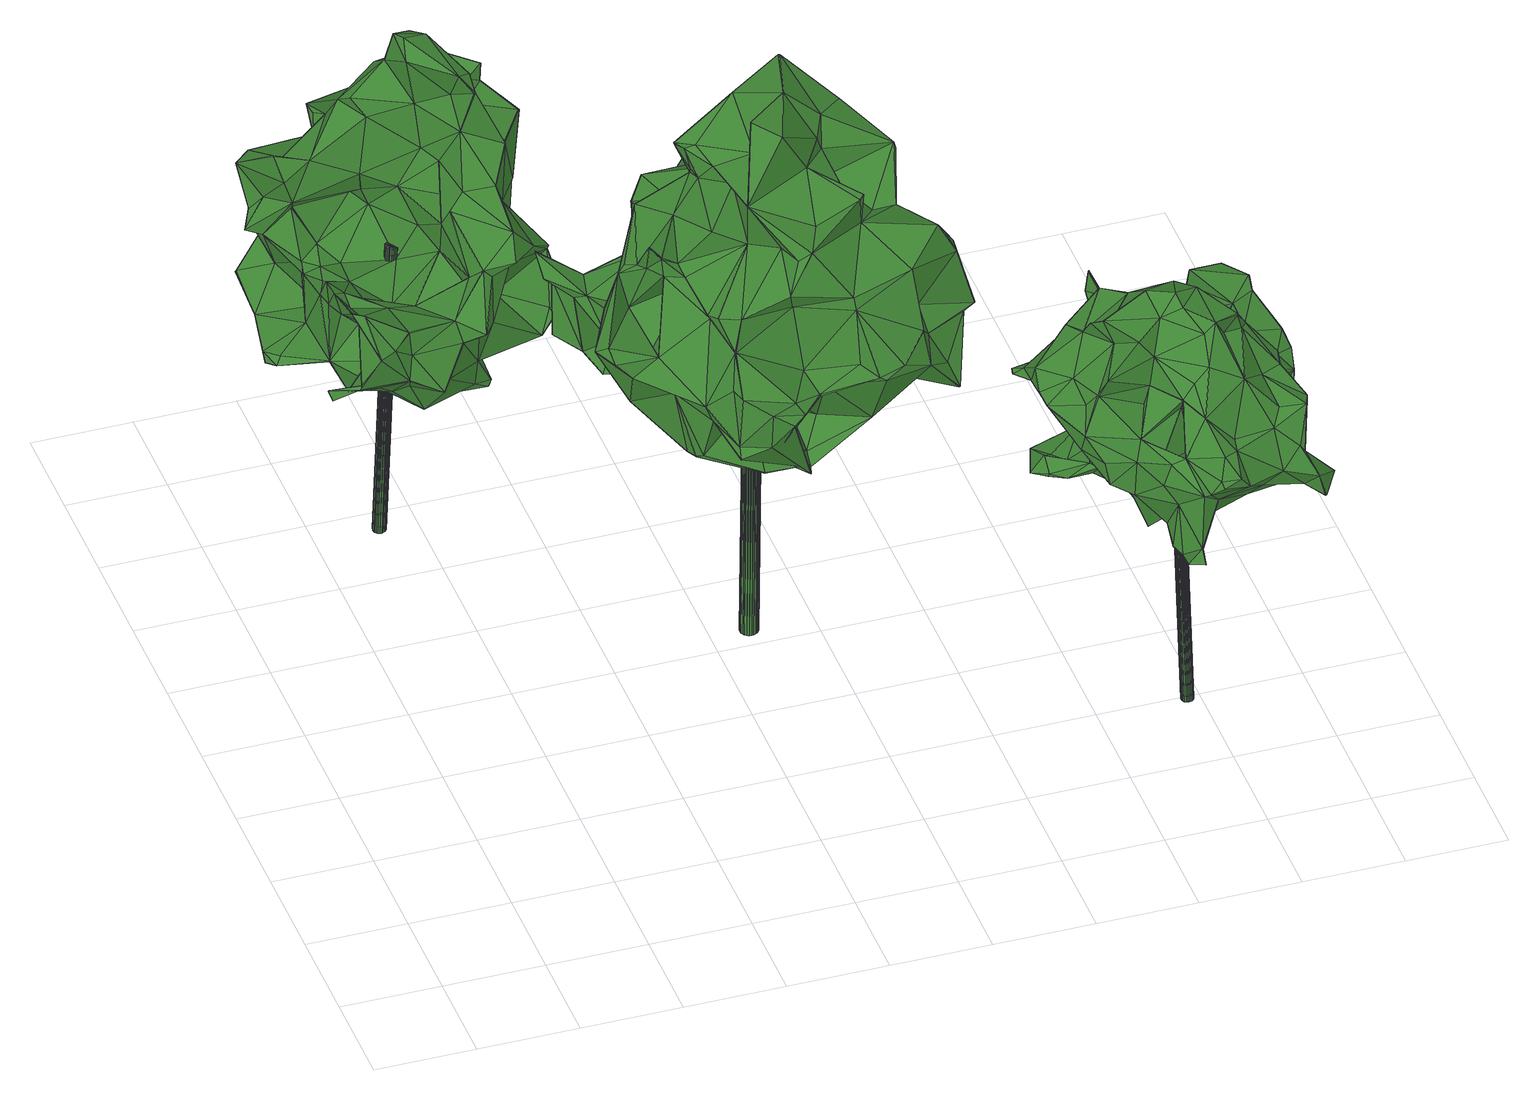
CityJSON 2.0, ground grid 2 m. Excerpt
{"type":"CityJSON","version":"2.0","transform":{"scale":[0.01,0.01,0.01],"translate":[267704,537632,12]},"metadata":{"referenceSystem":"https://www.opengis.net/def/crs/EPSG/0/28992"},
"CityObjects":{
"tree1":{"type":"SolitaryVegetationObject","attributes":{"gtid":353,"crown_width_m":5.68,"crown_median_z":19.6,"crown_r50_m":0.283,"crown_porosity":0.923,"trunk_H_m":6.62,"trunk_DBH_m":0.254,"trunk_radius_m":0.127,"trunk_base_height_m":12.98,"original_gtid":"354"},"geometry":[{"type":"Solid","lod":"3","boundaries":[[[[0,1,2]],[[3,4,2]],[[5,6,7]],[[8,9,10]],[[11,12,13]],[[14,15,16]],[[17,18,19]],[[20,18,17]],[[0,21,22]],[[23,24,25]],[[23,25,26]],[[27,28,29]],[[30,31,32]],[[33,8,10]],[[34,35,36]],[[37,35,34]],[[38,39,40]],[[41,42,32]],[[43,44,37]],[[45,46,47]],[[45,47,48]],[[49,50,51]],[[39,38,52]],[[53,54,55]],[[56,57,58]],[[59,60,61]],[[62,63,64]],[[65,66,67]],[[68,69,70]],[[71,51,50]],[[71,50,72]],[[73,74,75]],[[76,66,49]],[[33,77,78]],[[7,8,33]],[[5,21,6]],[[20,79,80]],[[65,81,82]],[[17,83,79]],[[84,85,86]],[[84,87,85]],[[88,82,81]],[[24,89,25]],[[39,90,40]],[[91,92,93]],[[91,93,64]],[[94,95,96]],[[95,97,96]],[[91,11,92]],[[74,73,98]],[[36,35,99]],[[10,100,74]],[[26,101,23]],[[50,66,72]],[[102,92,59]],[[61,102,59]],[[103,104,105]],[[106,107,108]],[[39,19,18]],[[39,18,90]],[[102,61,60]],[[109,14,110]],[[45,48,111]],[[56,112,113]],[[114,37,115]],[[64,63,91]],[[116,117,118]],[[24,117,119]],[[120,121,122]],[[123,124,125]],[[126,127,81]],[[81,127,88]],[[89,128,25]],[[119,89,24]],[[60,129,102]],[[130,66,65]],[[110,46,45]],[[26,11,91]],[[131,132,133]],[[91,63,26]],[[26,63,101]],[[134,135,136]],[[1,3,2]],[[137,138,113]],[[7,33,5]],[[139,140,9]],[[141,142,1]],[[143,51,71]],[[72,143,71]],[[106,144,107]],[[145,146,147]],[[89,15,128]],[[148,62,149]],[[45,111,150]],[[151,152,153]],[[154,155,156]],[[157,153,158]],[[159,160,86]],[[16,160,159]],[[74,98,10]],[[4,161,2]],[[0,40,1]],[[22,38,40]],[[22,52,38]],[[162,113,112]],[[22,40,0]],[[151,153,163]],[[92,164,59]],[[43,165,54]],[[8,7,9]],[[101,98,23]],[[165,166,55]],[[167,155,168]],[[169,170,171]],[[169,171,18]],[[172,173,174]],[[175,144,176]],[[120,46,110]],[[116,158,153]],[[5,53,155]],[[5,155,154]],[[177,178,124]],[[137,113,162]],[[70,82,68]],[[168,99,179]],[[180,115,10]],[[181,42,111]],[[144,106,182]],[[150,109,110]],[[183,34,180]],[[37,77,33]],[[184,185,84]],[[180,98,186]],[[180,186,183]],[[155,53,168]],[[187,188,173]],[[53,44,54]],[[78,44,53]],[[37,44,78]],[[163,4,189]],[[3,189,4]],[[10,98,180]],[[70,66,130]],[[43,54,44]],[[108,190,191]],[[108,191,106]],[[56,145,104]],[[192,14,12]],[[192,12,11]],[[109,164,13]],[[154,21,5]],[[96,193,194]],[[182,106,30]],[[110,14,195]],[[110,195,120]],[[116,118,74]],[[136,108,107]],[[135,196,123]],[[197,86,198]],[[26,199,11]],[[130,82,70]],[[187,111,188]],[[56,104,57]],[[165,55,54]],[[200,96,201]],[[97,201,96]],[[6,2,161]],[[15,192,199]],[[55,166,53]],[[92,102,93]],[[187,202,111]],[[203,111,202]],[[196,124,123]],[[175,176,204]],[[205,206,131]],[[156,17,207]],[[160,208,27]],[[209,135,210]],[[65,198,211]],[[78,53,5]],[[13,92,11]],[[9,140,100]],[[10,9,100]],[[177,124,209]],[[84,212,76]],[[197,212,84]],[[37,213,35]],[[29,214,211]],[[29,211,198]],[[210,135,134]],[[2,21,0]],[[6,21,2]],[[198,86,160]],[[37,78,77]],[[158,139,215]],[[121,120,185]],[[156,167,17]],[[150,164,109]],[[182,176,144]],[[117,216,118]],[[59,164,60]],[[13,164,92]],[[149,62,93]],[[58,112,56]],[[65,197,198]],[[36,147,146]],[[154,156,21]],[[52,21,156]],[[22,21,52]],[[200,193,96]],[[217,7,161]],[[16,218,14]],[[60,164,150]],[[125,124,178]],[[142,219,220]],[[141,219,142]],[[88,127,221]],[[50,49,66]],[[138,145,56]],[[149,222,57]],[[131,206,152]],[[152,214,28]],[[152,28,116]],[[170,169,223]],[[159,218,16]],[[5,33,78]],[[126,142,127]],[[99,35,213]],[[224,69,225]],[[224,225,226]],[[17,79,20]],[[227,228,229]],[[83,209,210]],[[210,68,83]],[[79,83,68]],[[109,12,14]],[[13,12,109]],[[179,99,230]],[[177,179,230]],[[231,232,94]],[[179,233,167]],[[174,188,234]],[[173,188,174]],[[11,199,192]],[[100,158,74]],[[89,28,208]],[[181,111,203]],[[145,138,146]],[[235,190,108]],[[227,236,228]],[[235,137,190]],[[150,110,45]],[[76,51,143]],[[178,230,237]],[[178,237,137]],[[41,32,31]],[[129,60,238]],[[238,60,150]],[[94,226,95]],[[142,221,127]],[[239,129,238]],[[239,238,112]],[[130,65,82]],[[227,240,175]],[[186,98,101]],[[40,90,171]],[[176,30,32]],[[177,230,178]],[[176,182,30]],[[82,80,79]],[[148,241,186]],[[242,42,243]],[[226,225,136]],[[185,120,195]],[[89,208,15]],[[103,244,245]],[[153,152,116]],[[37,246,213]],[[99,213,246]],[[6,161,7]],[[167,168,179]],[[105,168,53]],[[105,53,166]],[[15,199,128]],[[23,98,73]],[[160,16,208]],[[197,84,86]],[[85,87,218]],[[172,174,203]],[[84,185,87]],[[210,134,68]],[[68,134,69]],[[117,116,119]],[[43,247,165]],[[163,126,151]],[[189,142,126]],[[189,126,163]],[[243,248,249]],[[48,188,111]],[[234,188,48]],[[99,250,114]],[[123,136,135]],[[123,108,136]],[[237,230,146]],[[146,230,114]],[[181,203,174]],[[140,139,158]],[[155,167,156]],[[209,179,177]],[[230,99,114]],[[107,144,240]],[[221,80,88]],[[163,153,157]],[[234,236,174]],[[27,208,28]],[[128,199,25]],[[102,129,239]],[[251,179,209]],[[68,82,79]],[[252,228,236]],[[16,15,208]],[[148,253,241]],[[131,152,132]],[[198,160,29]],[[189,3,142]],[[1,142,3]],[[120,122,193]],[[120,193,46]],[[244,241,253]],[[132,152,151]],[[29,28,214]],[[223,169,20]],[[18,20,169]],[[159,86,85]],[[159,85,218]],[[33,115,37]],[[111,242,238]],[[150,111,238]],[[249,254,238]],[[70,232,66]],[[103,255,244]],[[140,158,100]],[[243,41,248]],[[89,116,28]],[[89,119,116]],[[148,149,253]],[[256,205,133]],[[256,133,81]],[[114,250,37]],[[239,58,57]],[[10,115,33]],[[9,7,217]],[[9,217,139]],[[73,75,216]],[[73,216,23]],[[246,250,257]],[[246,257,99]],[[99,257,250]],[[24,23,216]],[[183,186,241]],[[87,185,195]],[[168,105,99]],[[194,193,122]],[[143,84,76]],[[143,72,231]],[[94,143,231]],[[49,51,76]],[[90,18,171]],[[237,146,138]],[[258,136,107]],[[229,136,258]],[[180,34,114]],[[175,204,181]],[[254,248,31]],[[176,32,204]],[[181,174,175]],[[65,67,197]],[[239,112,58]],[[241,247,183]],[[93,102,239]],[[14,192,15]],[[184,143,96]],[[143,94,96]],[[229,259,136]],[[226,136,259]],[[259,228,97]],[[228,259,229]],[[238,31,112]],[[260,170,219]],[[260,219,141]],[[252,47,46]],[[205,211,206]],[[142,220,221]],[[231,66,232]],[[72,66,231]],[[149,245,253]],[[149,104,245]],[[244,253,245]],[[200,201,228]],[[65,205,81]],[[256,81,205]],[[211,214,206]],[[144,175,240]],[[175,174,227]],[[227,229,240]],[[240,229,258]],[[24,216,117]],[[220,219,170]],[[107,240,258]],[[27,29,160]],[[205,65,211]],[[57,104,149]],[[26,25,199]],[[116,74,158]],[[94,224,226]],[[178,137,125]],[[218,195,14]],[[115,180,114]],[[104,103,245]],[[93,62,64]],[[152,206,214]],[[1,260,141]],[[126,133,151]],[[81,133,126]],[[132,151,133]],[[69,232,70]],[[69,134,225]],[[39,52,207]],[[19,39,207]],[[19,207,17]],[[156,207,52]],[[223,221,220]],[[220,170,223]],[[122,121,194]],[[4,163,217]],[[163,139,217]],[[184,194,185]],[[185,194,121]],[[84,143,184]],[[184,96,194]],[[46,193,200]],[[135,209,124]],[[135,124,196]],[[260,171,170]],[[259,95,226]],[[259,97,95]],[[173,172,187]],[[254,249,248]],[[112,31,162]],[[237,138,137]],[[57,222,239]],[[157,215,163]],[[254,31,238]],[[242,243,238]],[[243,249,238]],[[67,76,212]],[[67,212,197]],[[174,236,227]],[[82,88,80]],[[200,228,46]],[[228,252,46]],[[31,248,41]],[[30,162,31]],[[113,138,56]],[[30,190,162]],[[172,203,202]],[[187,172,202]],[[36,105,147]],[[104,147,105]],[[145,147,104]],[[41,243,42]],[[111,42,242]],[[32,42,204]],[[181,204,42]],[[149,93,222]],[[4,217,161]],[[218,87,195]],[[261,165,255]],[[261,255,103]],[[37,250,246]],[[239,222,93]],[[34,36,114]],[[146,114,36]],[[99,105,36]],[[158,215,157]],[[101,262,186]],[[63,262,101]],[[62,262,63]],[[62,148,262]],[[186,262,148]],[[69,224,232]],[[94,232,224]],[[251,233,179]],[[163,215,139]],[[228,201,97]],[[223,80,221]],[[20,80,223]],[[76,67,66]],[[105,261,103]],[[166,261,105]],[[165,261,166]],[[251,209,233]],[[83,233,209]],[[17,233,83]],[[17,167,233]],[[183,247,34]],[[133,205,131]],[[165,247,255]],[[244,255,247]],[[244,247,241]],[[134,136,225]],[[48,47,234]],[[137,235,125]],[[123,125,235]],[[123,235,108]],[[162,190,137]],[[236,234,47]],[[252,236,47]],[[1,171,260]],[[40,171,1]],[[37,247,43]],[[34,247,37]],[[74,216,75]],[[118,216,74]],[[30,191,190]],[[106,191,30]],[[263,264,265]],[[263,265,266]],[[266,265,267]],[[266,267,268]],[[265,264,269]],[[265,269,267]],[[267,269,270]],[[267,270,268]],[[269,264,271]],[[269,271,270]],[[270,271,272]],[[270,272,268]],[[271,264,273]],[[271,273,272]],[[272,273,274]],[[272,274,268]],[[273,264,275]],[[273,275,274]],[[274,275,276]],[[274,276,268]],[[275,264,277]],[[275,277,276]],[[276,277,278]],[[276,278,268]],[[277,264,279]],[[277,279,278]],[[278,279,280]],[[278,280,268]],[[279,264,281]],[[279,281,280]],[[280,281,282]],[[280,282,268]],[[281,264,283]],[[281,283,282]],[[282,283,284]],[[282,284,268]],[[283,264,285]],[[283,285,284]],[[284,285,286]],[[284,286,268]],[[285,264,287]],[[285,287,286]],[[286,287,288]],[[286,288,268]],[[287,264,289]],[[287,289,288]],[[288,289,290]],[[288,290,268]],[[289,264,291]],[[289,291,290]],[[290,291,292]],[[290,292,268]],[[291,264,293]],[[291,293,292]],[[292,293,294]],[[292,294,268]],[[293,264,295]],[[293,295,294]],[[294,295,296]],[[294,296,268]],[[295,264,297]],[[295,297,296]],[[296,297,298]],[[296,298,268]],[[297,264,299]],[[297,299,298]],[[298,299,300]],[[298,300,268]],[[299,264,301]],[[299,301,300]],[[300,301,302]],[[300,302,268]],[[301,264,303]],[[301,303,302]],[[302,303,304]],[[302,304,268]],[[303,264,305]],[[303,305,304]],[[304,305,306]],[[304,306,268]],[[305,264,307]],[[305,307,306]],[[306,307,308]],[[306,308,268]],[[307,264,309]],[[307,309,308]],[[308,309,310]],[[308,310,268]],[[309,264,311]],[[309,311,310]],[[310,311,312]],[[310,312,268]],[[311,264,263]],[[311,263,312]],[[312,263,266]],[[312,266,268]]]]}]},
"tree2":{"type":"SolitaryVegetationObject","attributes":{"gtid":347,"crown_width_m":6.8,"crown_median_z":20.8,"crown_r50_m":0.305,"crown_porosity":0.909,"trunk_H_m":7.85,"trunk_DBH_m":0.348,"trunk_radius_m":0.174,"trunk_base_height_m":12.95,"original_gtid":"348"},"geometry":[{"type":"Solid","lod":"3","boundaries":[[[[313,314,315]],[[316,317,318]],[[316,318,319]],[[320,321,322]],[[323,318,324]],[[325,326,327]],[[328,329,330]],[[331,332,333]],[[334,335,336]],[[337,338,339]],[[340,341,326]],[[342,343,327]],[[344,345,346]],[[347,346,345]],[[348,349,350]],[[351,352,353]],[[354,352,351]],[[355,356,357]],[[356,358,357]],[[359,360,361]],[[362,360,359]],[[363,364,365]],[[366,367,368]],[[369,370,371]],[[333,332,372]],[[373,374,375]],[[376,377,378]],[[352,354,379]],[[335,380,368]],[[352,379,349]],[[340,326,325]],[[319,323,381]],[[382,383,384]],[[385,386,387]],[[363,388,364]],[[364,389,390]],[[369,371,390]],[[391,392,393]],[[394,393,392]],[[395,396,397]],[[398,372,399]],[[400,401,355]],[[349,379,402]],[[403,372,332]],[[381,404,319]],[[389,405,406]],[[407,408,409]],[[410,409,408]],[[411,412,413]],[[406,412,411]],[[414,415,416]],[[417,360,362]],[[406,418,370]],[[411,418,406]],[[419,420,421]],[[422,423,424]],[[425,422,424]],[[426,427,428]],[[429,428,427]],[[412,376,378]],[[430,403,431]],[[402,432,433]],[[314,434,435]],[[320,322,423]],[[436,437,317]],[[438,439,440]],[[441,442,443]],[[391,443,442]],[[444,325,418]],[[445,446,337]],[[356,320,447]],[[448,449,450]],[[448,450,451]],[[452,453,334]],[[454,361,455]],[[410,456,409]],[[430,431,457]],[[458,459,460]],[[446,460,459]],[[461,462,429]],[[395,344,463]],[[345,344,395]],[[330,329,464]],[[465,466,467]],[[465,468,466]],[[395,402,345]],[[469,470,471]],[[313,427,426]],[[371,370,472]],[[468,378,466]],[[473,474,475]],[[421,377,476]],[[477,425,424]],[[478,355,401]],[[469,360,417]],[[470,362,403]],[[430,463,399]],[[403,430,372]],[[399,372,430]],[[422,425,477]],[[368,367,479]],[[355,478,480]],[[481,482,483]],[[324,484,323]],[[324,485,484]],[[384,486,410]],[[392,487,488]],[[335,334,380]],[[366,368,380]],[[489,467,490]],[[466,490,467]],[[491,492,493]],[[491,493,463]],[[494,495,496]],[[441,443,372]],[[441,372,398]],[[497,498,338]],[[407,338,498]],[[499,437,424]],[[500,445,501]],[[313,502,383]],[[414,496,439]],[[495,439,496]],[[503,414,416]],[[480,321,355]],[[453,321,480]],[[399,463,398]],[[494,357,358]],[[504,349,402]],[[352,440,353]],[[480,505,453]],[[393,443,391]],[[467,505,506]],[[402,379,387]],[[472,483,507]],[[393,508,333]],[[327,509,510]],[[372,443,333]],[[393,333,443]],[[424,436,477]],[[423,322,511]],[[504,397,512]],[[504,512,513]],[[369,406,370]],[[359,514,362]],[[387,515,488]],[[434,461,429]],[[327,516,342]],[[371,472,390]],[[516,327,517]],[[450,329,451]],[[501,518,426]],[[496,357,494]],[[505,467,453]],[[410,519,456]],[[520,521,522]],[[409,456,523]],[[368,479,522]],[[420,419,522]],[[388,363,524]],[[506,505,480]],[[355,321,356]],[[525,508,404]],[[462,350,513]],[[390,526,364]],[[527,437,528]],[[428,529,500]],[[514,530,531]],[[408,382,410]],[[411,413,418]],[[444,532,533]],[[468,533,532]],[[534,535,483]],[[489,334,467]],[[325,536,340]],[[339,518,501]],[[486,537,533]],[[362,431,403]],[[461,503,416]],[[397,504,395]],[[497,538,498]],[[484,485,361]],[[455,361,485]],[[522,479,420]],[[462,428,429]],[[489,380,334]],[[379,354,387]],[[465,401,456]],[[518,539,314]],[[420,479,367]],[[325,327,510]],[[378,377,367]],[[420,367,377]],[[313,315,538]],[[513,350,349]],[[325,444,536]],[[454,483,482]],[[508,394,404]],[[511,322,336]],[[420,377,421]],[[414,540,496]],[[464,373,541]],[[381,484,331]],[[330,342,328]],[[348,440,352]],[[426,428,500]],[[426,500,501]],[[471,542,484]],[[438,440,348]],[[406,369,389]],[[407,518,339]],[[461,434,503]],[[339,338,407]],[[366,490,367]],[[339,501,337]],[[353,385,351]],[[495,385,353]],[[461,350,462]],[[503,543,544]],[[543,503,434]],[[515,447,422]],[[495,494,385]],[[430,457,463]],[[390,389,369]],[[536,341,340]],[[506,480,478]],[[451,341,448]],[[342,516,545]],[[489,490,366]],[[546,368,547]],[[546,547,473]],[[344,346,463]],[[546,473,548]],[[546,548,511]],[[511,548,423]],[[353,440,439]],[[473,547,549]],[[361,471,484]],[[424,423,548]],[[550,461,415]],[[548,475,499]],[[424,548,499]],[[551,444,533]],[[552,485,324]],[[523,400,543]],[[445,553,446]],[[492,553,512]],[[388,554,389]],[[555,483,454]],[[469,417,470]],[[548,473,475]],[[556,557,359]],[[556,359,361]],[[386,558,515]],[[516,517,451]],[[415,461,416]],[[341,517,326]],[[410,486,519]],[[468,519,533]],[[341,451,559]],[[467,334,453]],[[533,519,486]],[[391,442,433]],[[378,490,466]],[[467,506,465]],[[465,519,468]],[[465,456,519]],[[449,560,491]],[[560,492,491]],[[515,558,447]],[[373,375,541]],[[374,491,463]],[[428,462,513]],[[513,349,504]],[[367,490,378]],[[381,323,484]],[[535,534,368]],[[451,517,559]],[[559,517,561]],[[341,561,517]],[[385,387,351]],[[384,502,551]],[[384,410,382]],[[359,541,375]],[[508,525,381]],[[508,381,331]],[[394,508,393]],[[446,562,460]],[[553,562,446]],[[471,470,542]],[[398,346,441]],[[463,396,395]],[[469,361,360]],[[408,315,383]],[[383,315,314]],[[525,404,381]],[[493,396,463]],[[518,407,539]],[[538,497,563]],[[470,564,542]],[[383,502,384]],[[457,431,531]],[[523,456,400]],[[422,488,515]],[[565,566,482]],[[565,482,481]],[[544,400,355]],[[544,543,400]],[[347,345,402]],[[418,413,444]],[[532,444,413]],[[448,562,449]],[[449,562,560]],[[553,492,562]],[[560,562,492]],[[458,562,448]],[[524,363,520]],[[524,520,421]],[[438,348,350]],[[540,357,496]],[[472,526,390]],[[319,477,317]],[[316,319,317]],[[477,488,422]],[[331,333,508]],[[449,491,450]],[[341,458,448]],[[348,352,349]],[[385,558,386]],[[383,314,435]],[[383,435,313]],[[563,459,458]],[[474,473,549]],[[522,521,368]],[[472,507,526]],[[364,388,389]],[[334,336,322]],[[436,424,437]],[[487,392,391]],[[397,396,493]],[[351,387,354]],[[386,515,387]],[[432,387,391]],[[402,387,432]],[[549,547,534]],[[368,534,547]],[[402,433,442]],[[347,402,346]],[[463,346,398]],[[414,503,540]],[[355,357,544]],[[540,544,357]],[[421,520,419]],[[385,494,558]],[[503,544,540]],[[341,559,561]],[[518,313,426]],[[501,445,337]],[[492,397,493]],[[458,551,563]],[[512,397,492]],[[504,402,395]],[[487,391,387]],[[402,442,346]],[[554,388,524]],[[382,408,383]],[[554,524,376]],[[476,376,524]],[[406,554,412]],[[376,412,554]],[[418,510,370]],[[486,384,537]],[[327,343,567]],[[370,510,509]],[[342,567,343]],[[541,567,342]],[[552,568,455]],[[552,455,485]],[[534,474,549]],[[523,569,409]],[[545,516,329]],[[362,470,417]],[[534,570,555]],[[555,474,534]],[[458,536,551]],[[341,536,458]],[[444,551,536]],[[438,350,461]],[[518,314,313]],[[318,323,319]],[[539,434,314]],[[434,539,543]],[[422,447,320]],[[356,321,320]],[[407,498,408]],[[423,422,320]],[[571,566,565]],[[566,327,567]],[[506,478,465]],[[447,558,494]],[[325,510,418]],[[489,366,380]],[[368,521,572]],[[481,483,472]],[[481,571,565]],[[481,509,571]],[[452,334,322]],[[452,322,453]],[[484,542,331]],[[477,436,317]],[[447,358,356]],[[494,358,447]],[[458,460,562]],[[429,427,434]],[[400,456,401]],[[464,491,373]],[[464,450,491]],[[563,502,538]],[[313,538,502]],[[507,364,526]],[[404,488,319]],[[404,394,488]],[[319,488,477]],[[434,427,435]],[[435,427,313]],[[498,538,315]],[[498,315,408]],[[387,488,487]],[[535,368,572]],[[335,511,336]],[[335,546,511]],[[546,335,368]],[[465,478,401]],[[476,377,376]],[[421,476,524]],[[414,439,415]],[[439,550,415]],[[432,391,433]],[[392,488,394]],[[364,572,365]],[[507,572,364]],[[407,409,569]],[[539,407,569]],[[539,569,543]],[[551,533,537]],[[535,572,483]],[[507,483,572]],[[384,551,537]],[[331,564,332]],[[542,564,331]],[[568,527,455]],[[455,527,555]],[[556,361,557]],[[455,555,454]],[[362,531,431]],[[326,517,327]],[[513,573,529]],[[555,574,474]],[[451,329,516]],[[500,529,573]],[[469,471,361]],[[445,500,573]],[[553,445,573]],[[553,573,512]],[[512,573,513]],[[495,353,439]],[[557,361,454]],[[481,370,509]],[[468,575,378]],[[413,575,532]],[[468,532,575]],[[413,412,575]],[[412,378,575]],[[346,442,441]],[[522,419,520]],[[365,520,363]],[[481,472,370]],[[318,576,324]],[[428,513,529]],[[566,567,482]],[[454,482,577]],[[453,322,321]],[[438,550,439]],[[461,550,438]],[[576,578,437]],[[318,317,578]],[[318,578,576]],[[317,437,578]],[[491,374,373]],[[463,457,374]],[[563,551,502]],[[483,555,570]],[[483,570,534]],[[552,576,568]],[[324,576,552]],[[531,362,514]],[[557,454,577]],[[474,574,475]],[[332,564,403]],[[568,576,437]],[[568,437,527]],[[403,564,470]],[[557,577,567]],[[375,374,457]],[[557,567,359]],[[359,567,541]],[[514,359,530]],[[406,405,554]],[[389,554,405]],[[375,457,531]],[[464,329,450]],[[523,543,569]],[[365,521,520]],[[365,572,521]],[[497,459,563]],[[509,566,571]],[[327,566,509]],[[577,482,567]],[[497,338,459]],[[337,459,338]],[[446,459,337]],[[475,574,499]],[[437,499,574]],[[437,574,528]],[[528,574,527]],[[555,527,574]],[[330,541,342]],[[541,330,464]],[[328,545,329]],[[531,530,375]],[[375,530,359]],[[545,328,342]],[[579,580,581]],[[579,581,582]],[[582,581,583]],[[582,583,584]],[[581,580,585]],[[581,585,583]],[[583,585,586]],[[583,586,584]],[[585,580,587]],[[585,587,586]],[[586,587,588]],[[586,588,584]],[[587,580,589]],[[587,589,588]],[[588,589,590]],[[588,590,584]],[[589,580,591]],[[589,591,590]],[[590,591,592]],[[590,592,584]],[[591,580,593]],[[591,593,592]],[[592,593,594]],[[592,594,584]],[[593,580,595]],[[593,595,594]],[[594,595,596]],[[594,596,584]],[[595,580,597]],[[595,597,596]],[[596,597,598]],[[596,598,584]],[[597,580,599]],[[597,599,598]],[[598,599,600]],[[598,600,584]],[[599,580,601]],[[599,601,600]],[[600,601,602]],[[600,602,584]],[[601,580,603]],[[601,603,602]],[[602,603,604]],[[602,604,584]],[[603,580,605]],[[603,605,604]],[[604,605,606]],[[604,606,584]],[[605,580,607]],[[605,607,606]],[[606,607,608]],[[606,608,584]],[[607,580,609]],[[607,609,608]],[[608,609,610]],[[608,610,584]],[[609,580,611]],[[609,611,610]],[[610,611,612]],[[610,612,584]],[[611,580,613]],[[611,613,612]],[[612,613,614]],[[612,614,584]],[[613,580,615]],[[613,615,614]],[[614,615,616]],[[614,616,584]],[[615,580,617]],[[615,617,616]],[[616,617,618]],[[616,618,584]],[[617,580,619]],[[617,619,618]],[[618,619,620]],[[618,620,584]],[[619,580,621]],[[619,621,620]],[[620,621,622]],[[620,622,584]],[[621,580,623]],[[621,623,622]],[[622,623,624]],[[622,624,584]],[[623,580,625]],[[623,625,624]],[[624,625,626]],[[624,626,584]],[[625,580,627]],[[625,627,626]],[[626,627,628]],[[626,628,584]],[[627,580,579]],[[627,579,628]],[[628,579,582]],[[628,582,584]]]]}]},
"tree3":{"type":"SolitaryVegetationObject","attributes":{"gtid":396,"crown_width_m":5.35,"crown_median_z":19.95,"crown_r50_m":0.266,"crown_porosity":0.922,"trunk_H_m":7,"trunk_DBH_m":0.247,"trunk_radius_m":0.123,"trunk_base_height_m":12.95,"original_gtid":"397"},"geometry":[{"type":"Solid","lod":"3","boundaries":[[[[629,630,631]],[[629,631,632]],[[633,634,635]],[[636,637,638]],[[639,637,636]],[[640,641,642]],[[643,644,645]],[[646,647,648]],[[649,650,651]],[[652,653,654]],[[655,653,656]],[[657,658,659]],[[660,658,657]],[[646,661,662]],[[663,664,665]],[[666,664,663]],[[667,646,634]],[[668,669,670]],[[671,672,673]],[[674,675,676]],[[677,678,679]],[[680,681,682]],[[683,684,685]],[[686,687,688]],[[689,690,691]],[[692,693,694]],[[695,696,688]],[[686,688,696]],[[685,697,683]],[[698,699,700]],[[701,700,665]],[[659,658,702]],[[643,703,704]],[[643,704,644]],[[679,705,706]],[[707,708,662]],[[662,708,647]],[[695,709,696]],[[710,677,679]],[[684,711,712]],[[713,714,715]],[[716,717,718]],[[719,720,721]],[[722,723,724]],[[716,725,726]],[[727,715,714]],[[702,728,659]],[[729,637,639]],[[729,730,637]],[[662,661,731]],[[702,658,718]],[[699,663,700]],[[732,733,734]],[[735,687,661]],[[736,737,648]],[[738,737,736]],[[739,732,740]],[[727,741,742]],[[727,742,743]],[[715,727,743]],[[715,743,744]],[[745,682,681]],[[746,747,748]],[[749,750,751]],[[752,753,754]],[[755,753,752]],[[756,757,734]],[[740,734,757]],[[634,633,667]],[[705,746,706]],[[684,758,711]],[[683,758,684]],[[755,754,753]],[[759,760,761]],[[762,760,759]],[[763,764,629]],[[763,765,764]],[[766,767,768]],[[727,714,741]],[[769,770,771]],[[772,773,774]],[[772,775,773]],[[776,710,706]],[[776,706,746]],[[777,778,779]],[[777,636,778]],[[780,705,781]],[[752,782,783]],[[784,782,752]],[[701,735,661]],[[701,665,735]],[[785,786,787]],[[705,693,692]],[[754,784,752]],[[650,649,788]],[[789,788,649]],[[686,696,790]],[[791,792,699]],[[793,740,757]],[[685,794,697]],[[795,786,769]],[[677,717,678]],[[796,797,798]],[[697,797,796]],[[799,793,800]],[[748,672,671]],[[696,709,790]],[[801,802,677]],[[792,803,804]],[[744,743,805]],[[790,745,681]],[[686,790,806]],[[660,718,658]],[[792,804,699]],[[676,807,657]],[[716,718,660]],[[716,660,808]],[[809,732,739]],[[647,755,810]],[[804,663,699]],[[748,671,746]],[[703,748,811]],[[794,797,697]],[[659,674,657]],[[676,657,674]],[[812,813,814]],[[815,809,816]],[[817,818,814]],[[819,820,821]],[[712,820,819]],[[681,680,822]],[[681,822,806]],[[823,723,796]],[[698,817,699]],[[720,761,824]],[[720,824,721]],[[708,825,826]],[[799,827,828]],[[759,761,749]],[[650,788,829]],[[739,830,809]],[[630,830,739]],[[709,695,735]],[[831,832,799]],[[745,790,665]],[[833,808,834]],[[803,791,786]],[[785,803,786]],[[806,687,686]],[[835,836,837]],[[835,837,694]],[[775,838,736]],[[738,736,838]],[[839,840,734]],[[749,734,840]],[[643,673,703]],[[662,647,646]],[[702,718,717]],[[841,719,721]],[[819,842,726]],[[806,790,681]],[[650,719,841]],[[657,807,843]],[[805,844,795]],[[805,771,789]],[[749,751,845]],[[740,846,739]],[[744,649,651]],[[741,714,847]],[[650,841,848]],[[849,725,833]],[[803,850,804]],[[833,851,849]],[[852,721,824]],[[769,771,795]],[[644,704,756]],[[731,853,854]],[[786,855,787]],[[805,789,649]],[[676,856,669]],[[751,856,857]],[[857,858,751]],[[633,859,667]],[[750,761,751]],[[856,751,761]],[[774,783,779]],[[829,794,650]],[[690,694,860]],[[694,861,860]],[[732,734,740]],[[691,832,831]],[[791,803,792]],[[757,756,704]],[[765,787,764]],[[862,817,652]],[[849,863,864]],[[761,670,669]],[[720,670,761]],[[755,647,708]],[[862,654,817]],[[673,672,703]],[[672,748,703]],[[650,794,865]],[[861,822,860]],[[736,647,810]],[[827,799,866]],[[682,867,868]],[[770,769,791]],[[812,633,635]],[[812,635,642]],[[690,869,691]],[[775,772,870]],[[646,648,634]],[[699,817,791]],[[713,847,714]],[[839,847,713]],[[749,761,750]],[[769,786,791]],[[692,747,746]],[[736,648,647]],[[645,644,857]],[[855,847,787]],[[871,733,815]],[[736,810,775]],[[713,759,839]],[[828,632,799]],[[660,834,808]],[[872,679,873]],[[866,832,869]],[[822,853,806]],[[669,807,676]],[[812,642,813]],[[755,773,810]],[[775,810,773]],[[821,874,738]],[[759,713,762]],[[797,788,798]],[[785,765,803]],[[875,818,876]],[[877,876,818]],[[874,711,738]],[[642,641,878]],[[724,641,640]],[[680,868,866]],[[697,723,683]],[[870,730,879]],[[775,870,879]],[[682,745,664]],[[729,842,819]],[[716,842,880]],[[716,726,842]],[[679,678,873]],[[717,716,880]],[[847,839,787]],[[713,715,762]],[[794,685,865]],[[738,640,642]],[[711,640,738]],[[661,806,731]],[[731,806,853]],[[661,687,806]],[[688,687,695]],[[735,695,687]],[[652,878,724]],[[652,724,653]],[[859,661,646]],[[859,646,667]],[[707,854,825]],[[762,715,744]],[[760,762,744]],[[865,719,650]],[[881,651,650]],[[882,877,814]],[[882,814,875]],[[883,659,728]],[[827,866,868]],[[643,645,673]],[[776,884,645]],[[776,673,884]],[[673,645,884]],[[749,845,734]],[[874,820,711]],[[703,811,757]],[[768,781,872]],[[833,725,716]],[[833,716,808]],[[674,883,801]],[[739,846,630]],[[631,630,846]],[[881,852,760]],[[670,885,886]],[[849,670,886]],[[768,836,781]],[[879,838,775]],[[738,838,879]],[[809,815,732]],[[680,866,860]],[[744,651,760]],[[881,760,651]],[[862,652,654]],[[793,799,632]],[[770,655,771]],[[666,663,763]],[[666,867,664]],[[682,664,867]],[[780,693,705]],[[804,850,663]],[[763,663,850]],[[829,797,794]],[[817,814,652]],[[685,887,864]],[[725,864,887]],[[666,763,867]],[[878,813,642]],[[815,764,871]],[[859,812,701]],[[698,701,812]],[[815,816,764]],[[866,869,860]],[[707,662,731]],[[724,878,641]],[[849,851,888]],[[848,852,881]],[[680,860,822]],[[774,778,772]],[[691,831,811]],[[691,811,689]],[[825,784,826]],[[880,678,717]],[[741,844,742]],[[724,723,823]],[[653,823,656]],[[779,766,768]],[[768,777,779]],[[649,744,805]],[[774,773,752]],[[755,752,773]],[[705,692,746]],[[809,830,816]],[[833,834,807]],[[755,708,754]],[[829,788,797]],[[679,781,705]],[[674,889,675]],[[801,889,674]],[[801,710,889]],[[746,671,776]],[[639,842,729]],[[673,776,671]],[[757,704,703]],[[638,778,636]],[[653,724,823]],[[721,848,841]],[[675,857,676]],[[645,857,675]],[[676,857,856]],[[836,835,780]],[[693,835,694]],[[780,835,693]],[[890,767,861]],[[722,758,723]],[[819,730,729]],[[779,783,766]],[[871,764,891]],[[891,787,839]],[[891,764,787]],[[677,710,801]],[[758,683,723]],[[852,824,760]],[[747,689,811]],[[892,889,776]],[[881,650,848]],[[864,863,685]],[[865,685,863]],[[849,888,670]],[[805,795,771]],[[679,706,710]],[[786,844,855]],[[831,757,811]],[[812,814,877]],[[652,814,878]],[[728,702,802]],[[789,798,788]],[[665,664,745]],[[849,886,893]],[[763,629,867]],[[632,867,629]],[[818,875,814]],[[879,821,738]],[[730,821,879]],[[730,819,821]],[[680,682,868]],[[807,834,843]],[[749,840,759]],[[839,759,840]],[[872,639,636]],[[834,660,843]],[[747,811,748]],[[711,758,722]],[[891,734,871]],[[891,839,734]],[[793,632,631]],[[851,668,888]],[[817,877,818]],[[791,817,654]],[[837,767,890]],[[821,820,874]],[[645,892,776]],[[721,852,848]],[[815,733,732]],[[698,812,817]],[[817,812,877]],[[770,791,655]],[[654,655,791]],[[654,653,655]],[[710,776,889]],[[787,765,785]],[[761,669,856]],[[642,737,738]],[[648,737,642]],[[849,864,725]],[[711,820,712]],[[734,845,756]],[[630,764,816]],[[629,764,630]],[[665,700,663]],[[708,826,754]],[[867,632,868]],[[754,826,784]],[[871,734,733]],[[837,836,767]],[[837,861,694]],[[837,890,861]],[[766,825,767]],[[668,851,833]],[[825,861,767]],[[822,854,853]],[[828,827,868]],[[799,800,831]],[[772,638,870]],[[752,783,774]],[[768,767,836]],[[796,656,823]],[[798,656,796]],[[655,656,771]],[[789,771,656]],[[789,656,798]],[[719,885,720]],[[670,720,885]],[[756,858,644]],[[828,868,632]],[[857,644,858]],[[690,860,869]],[[894,877,895]],[[756,751,858]],[[751,756,845]],[[633,812,859]],[[701,661,859]],[[709,735,790]],[[665,790,735]],[[880,873,678]],[[636,777,872]],[[768,872,777]],[[731,854,707]],[[757,831,800]],[[757,800,793]],[[691,869,832]],[[707,825,708]],[[822,861,854]],[[825,854,861]],[[679,872,781]],[[698,700,701]],[[689,896,690]],[[694,690,896]],[[694,896,692]],[[747,692,896]],[[747,896,689]],[[630,816,830]],[[894,895,875]],[[878,814,813]],[[892,675,889]],[[640,722,724]],[[865,885,719]],[[765,850,803]],[[648,642,635]],[[648,635,634]],[[782,784,766]],[[782,766,783]],[[766,784,825]],[[883,674,659]],[[760,824,761]],[[639,872,873]],[[639,873,842]],[[880,842,873]],[[728,802,801]],[[717,677,802]],[[717,802,702]],[[883,728,801]],[[645,675,892]],[[660,657,843]],[[870,637,730]],[[638,637,870]],[[640,711,722]],[[780,781,836]],[[772,778,638]],[[697,796,723]],[[685,684,887]],[[726,725,887]],[[726,887,819]],[[684,712,887]],[[819,887,712]],[[863,893,886]],[[849,893,863]],[[877,894,876]],[[875,876,894]],[[895,877,882]],[[895,882,875]],[[670,888,668]],[[774,779,778]],[[763,850,765]],[[886,885,863]],[[863,885,865]],[[795,844,786]],[[847,844,741]],[[855,844,847]],[[844,743,742]],[[844,805,743]],[[793,631,846]],[[793,846,740]],[[799,832,866]],[[668,807,669]],[[833,807,668]],[[897,898,899]],[[897,899,900]],[[900,899,901]],[[900,901,902]],[[899,898,903]],[[899,903,901]],[[901,903,904]],[[901,904,902]],[[903,898,905]],[[903,905,904]],[[904,905,906]],[[904,906,902]],[[905,898,907]],[[905,907,906]],[[906,907,908]],[[906,908,902]],[[907,898,909]],[[907,909,908]],[[908,909,910]],[[908,910,902]],[[909,898,911]],[[909,911,910]],[[910,911,912]],[[910,912,902]],[[911,898,913]],[[911,913,912]],[[912,913,914]],[[912,914,902]],[[913,898,915]],[[913,915,914]],[[914,915,916]],[[914,916,902]],[[915,898,917]],[[915,917,916]],[[916,917,918]],[[916,918,902]],[[917,898,919]],[[917,919,918]],[[918,919,920]],[[918,920,902]],[[919,898,921]],[[919,921,920]],[[920,921,922]],[[920,922,902]],[[921,898,923]],[[921,923,922]],[[922,923,924]],[[922,924,902]],[[923,898,925]],[[923,925,924]],[[924,925,926]],[[924,926,902]],[[925,898,927]],[[925,927,926]],[[926,927,928]],[[926,928,902]],[[927,898,929]],[[927,929,928]],[[928,929,930]],[[928,930,902]],[[929,898,931]],[[929,931,930]],[[930,931,932]],[[930,932,902]],[[931,898,933]],[[931,933,932]],[[932,933,934]],[[932,934,902]],[[933,898,935]],[[933,935,934]],[[934,935,936]],[[934,936,902]],[[935,898,937]],[[935,937,936]],[[936,937,938]],[[936,938,902]],[[937,898,939]],[[937,939,938]],[[938,939,940]],[[938,940,902]],[[939,898,941]],[[939,941,940]],[[940,941,942]],[[940,942,902]],[[941,898,943]],[[941,943,942]],[[942,943,944]],[[942,944,902]],[[943,898,945]],[[943,945,944]],[[944,945,946]],[[944,946,902]],[[945,898,897]],[[945,897,946]],[[946,897,900]],[[946,900,902]]]]}]}
},
"vertices":[
[409,1422,1177],[471,1430,1109],[399,1479,1082],[445,1440,1077],[439,1459,976],[268,1416,1056],[359,1476,1078],[324,1516,998],[287,1571,936],[378,1565,901],[317,1592,838],[187,1420,571],[250,1348,593],[171,1359,576],[340,1301,547],[350,1423,610],[366,1398,631],[459,1275,1038],[480,1253,1138],[478,1252,1138],[538,1251,1009],[357,1411,1130],[366,1388,1205],[305,1588,621],[350,1573,609],[336,1538,605],[203,1513,584],[437,1413,733],[447,1451,740],[504,1396,722],[189,1200,781],[192,1239,728],[193,1170,756],[259,1571,936],[171,1480,835],[175,1411,886],[181,1423,824],[251,1508,913],[377,1359,1213],[453,1267,1173],[426,1377,1198],[216,1186,751],[258,1114,724],[125,1507,907],[160,1423,939],[237,1130,613],[334,1110,544],[268,1099,610],[226,1102,620],[624,1139,693],[623,1138,694],[595,1131,683],[372,1328,1181],[204,1387,951],[139,1407,964],[139,1405,963],[179,1349,722],[184,1380,726],[180,1349,720],[88,1296,576],[100,1267,588],[87,1295,578],[97,1492,646],[159,1516,616],[95,1492,644],[546,1257,794],[594,1176,806],[540,1226,792],[510,1120,905],[500,1073,870],[554,1134,852],[594,1130,685],[589,1146,693],[331,1634,702],[344,1550,800],[359,1642,712],[603,1162,681],[260,1538,939],[273,1503,958],[501,1195,960],[541,1259,1004],[564,1291,895],[532,1250,877],[438,1199,958],[471,1205,679],[357,1229,659],[478,1298,674],[401,1194,585],[565,1289,896],[429,1520,649],[479,1285,1160],[123,1481,606],[112,1391,581],[103,1404,607],[458,1080,737],[421,1052,731],[439,1112,630],[395,1064,716],[286,1550,746],[304,1389,860],[362,1569,860],[223,1568,646],[86,1306,596],[95,1436,781],[126,1427,769],[174,1396,853],[213,1116,783],[288,1062,768],[284,1172,746],[223,1304,584],[276,1212,558],[179,1087,641],[185,1268,731],[205,1315,724],[303,1453,809],[266,1537,891],[424,1499,760],[433,1584,680],[390,1568,685],[439,1566,662],[388,1161,529],[470,1144,541],[469,1142,541],[341,1185,728],[409,1246,794],[315,1242,694],[531,1375,958],[580,1355,983],[342,1452,606],[109,1274,603],[597,1174,814],[492,1427,800],[527,1425,865],[524,1403,867],[445,1101,845],[427,1128,814],[383,1076,762],[249,1288,731],[215,1358,724],[407,1553,912],[379,1565,884],[533,1378,1104],[532,1382,1062],[560,1103,666],[206,1069,820],[185,1378,728],[223,1402,743],[180,1422,822],[168,1544,695],[168,1482,654],[187,1219,610],[557,1442,893],[499,1474,792],[484,1488,817],[283,1387,1077],[308,1371,1038],[393,1347,1067],[430,1429,855],[384,1535,877],[410,1317,693],[435,1381,706],[360,1501,1005],[184,1229,790],[472,1481,956],[125,1303,576],[94,1486,900],[156,1390,909],[403,1338,967],[294,1366,913],[469,1291,1037],[493,1347,1043],[452,1309,1102],[139,1083,653],[145,1073,636],[189,1045,671],[223,1024,746],[187,1087,816],[384,1299,822],[350,1321,734],[360,1345,884],[209,1524,790],[193,1050,677],[188,1087,818],[170,1552,793],[447,1146,636],[447,1168,559],[167,1576,709],[145,1075,636],[179,1085,640],[479,1375,1023],[214,1215,767],[216,1186,753],[264,1377,603],[441,1136,559],[474,1140,558],[381,1194,565],[432,1178,767],[520,1279,684],[513,1309,681],[283,1466,605],[370,1082,626],[371,1080,627],[140,1084,652],[141,1084,654],[208,1113,777],[485,1323,821],[537,1411,738],[450,1308,1102],[401,1466,692],[401,1213,883],[409,1183,932],[513,1367,726],[494,1182,724],[294,1368,915],[538,1412,736],[407,1465,940],[370,1609,687],[362,1500,995],[357,1295,606],[531,1380,1063],[591,1335,1014],[593,1336,1012],[219,1371,626],[540,1261,1006],[462,1099,829],[446,1100,845],[429,1033,750],[286,1049,667],[348,1034,635],[292,1055,719],[320,1395,816],[493,1180,726],[507,1131,825],[429,1311,951],[237,1077,641],[252,1226,738],[286,1049,665],[259,1370,713],[187,1220,612],[177,1328,624],[255,1038,750],[167,1550,787],[236,1131,615],[276,1160,633],[113,1471,800],[117,1438,770],[331,1454,977],[126,1500,870],[252,1225,736],[275,1251,688],[346,1509,865],[445,1270,894],[299,1089,622],[148,1464,783],[228,1255,718],[113,1469,802],[501,1367,874],[365,1407,942],[289,1060,767],[394,1063,718],[504,1371,1079],[138,1460,829],[177,1549,676],[338,1345,98],[325,1345,98],[337,1348,98],[358,1333,760],[357,1336,760],[345,1333,760],[336,1351,98],[356,1339,760],[334,1354,98],[354,1342,760],[332,1356,98],[351,1344,760],[329,1357,98],[348,1345,760],[325,1358,98],[345,1346,760],[322,1357,98],[342,1345,760],[319,1356,98],[339,1344,760],[316,1354,98],[336,1342,760],[314,1352,98],[334,1339,760],[313,1348,98],[333,1336,760],[312,1345,98],[332,1333,760],[313,1342,98],[333,1330,760],[314,1339,98],[334,1327,760],[316,1336,98],[336,1324,760],[318,1334,98],[338,1322,760],[322,1333,98],[341,1321,760],[325,1332,98],[345,1320,760],[328,1333,98],[348,1321,760],[331,1334,98],[351,1322,759],[334,1336,97],[354,1324,759],[336,1339,97],[356,1326,759],[337,1341,97],[357,1329,759],
[858,587,825],[906,602,679],[899,598,672],[973,979,939],[1027,1029,947],[906,1009,1057],[996,941,1072],[1076,901,822],[1060,905,720],[974,960,820],[945,1040,1110],[936,1060,1112],[549,760,879],[566,734,902],[628,863,968],[660,779,1081],[684,780,1047],[685,783,1048],[930,1023,1204],[974,971,1313],[977,971,1312],[852,903,754],[836,1041,820],[842,999,845],[804,486,868],[807,504,781],[838,464,852],[569,702,886],[654,707,880],[654,834,1002],[639,861,986],[948,675,1135],[1020,633,1210],[958,758,1209],[1030,643,1213],[1136,644,932],[1114,612,1042],[1128,586,914],[1220,690,1026],[1213,651,1032],[1254,669,892],[1196,664,1069],[1035,785,751],[1092,853,766],[1109,718,806],[1113,750,843],[785,920,1123],[787,919,1136],[855,985,1074],[762,942,1181],[589,1100,673],[574,1090,804],[620,1110,693],[788,1012,651],[802,1040,630],[780,1077,711],[540,1033,852],[600,964,849],[534,1066,893],[945,855,1316],[806,853,1028],[841,838,1143],[791,888,1131],[641,990,638],[723,1046,622],[773,954,643],[1173,637,1112],[775,998,722],[1003,977,1118],[842,653,607],[826,699,741],[735,686,649],[1177,735,981],[1086,774,989],[1131,755,1084],[571,1076,685],[573,1087,803],[535,1069,892],[1148,820,1178],[1120,898,1147],[1069,901,1239],[1106,936,1154],[922,617,1121],[899,626,1102],[874,597,1047],[903,732,1311],[858,783,1320],[945,685,731],[925,739,734],[1036,674,1124],[881,959,1256],[1092,943,1154],[601,1051,827],[584,990,830],[903,566,652],[888,611,638],[891,612,638],[843,654,604],[665,915,809],[667,1009,699],[653,862,727],[1187,616,760],[1199,586,769],[1197,586,768],[794,911,1190],[609,873,816],[731,1124,601],[777,1099,603],[731,1121,599],[1104,965,969],[1047,1011,853],[1066,1065,959],[1102,996,987],[913,540,849],[935,580,841],[1022,523,877],[1035,521,869],[876,819,1219],[793,909,1192],[1086,759,1079],[1016,816,1135],[1030,592,735],[942,650,721],[1064,1064,960],[946,1128,970],[1145,612,886],[1232,666,878],[1253,666,892],[993,802,1236],[1005,813,1202],[1015,847,1254],[612,746,760],[858,517,862],[761,536,878],[1110,844,867],[748,689,960],[734,660,992],[720,750,1018],[688,778,1008],[942,873,768],[974,897,693],[738,1060,1027],[832,1076,1016],[893,699,622],[812,863,1171],[715,616,816],[754,536,773],[753,566,879],[1134,562,850],[1076,538,882],[828,709,1185],[716,781,1029],[875,817,661],[844,902,641],[854,895,646],[736,804,642],[869,924,1096],[901,966,1237],[931,1010,1156],[614,1024,851],[921,1164,822],[906,1152,863],[935,1136,869],[658,1067,660],[1099,1004,1004],[941,808,728],[788,1094,618],[1009,888,696],[722,999,895],[694,985,1026],[734,1016,900],[928,1041,1167],[933,1059,1112],[724,696,640],[1162,852,1137],[1099,879,1095],[815,916,672],[845,903,643],[840,746,1069],[780,602,1013],[885,687,1092],[1182,737,836],[1240,696,876],[1180,707,806],[753,522,753],[901,571,664],[946,1127,967],[912,541,852],[865,485,857],[752,660,770],[1123,626,778],[995,595,1017],[975,894,691],[919,839,690],[630,1052,825],[1051,928,1211],[653,907,857],[614,902,861],[972,992,836],[884,617,1007],[998,590,991],[762,940,1179],[1102,865,987],[664,805,1012],[644,850,894],[832,508,784],[846,739,627],[625,1109,674],[713,1043,690],[759,1116,620],[944,649,718],[617,1047,660],[1068,944,1162],[601,1053,830],[899,1194,999],[899,1197,998],[998,567,882],[784,917,1136],[772,911,1187],[658,828,693],[713,717,641],[854,1121,828],[755,1023,787],[601,698,850],[723,697,642],[759,554,763],[903,570,665],[1153,655,784],[755,925,1027],[927,1022,1204],[1007,627,728],[1065,679,786],[659,777,1082],[901,1091,836],[855,1119,826],[954,1110,872],[918,1165,822],[1180,603,817],[682,701,795],[908,1134,981],[769,601,940],[613,1025,673],[804,1097,972],[800,922,1096],[762,975,1030],[1115,776,956],[746,814,952],[745,632,1001],[650,763,838],[767,599,941],[726,608,788],[906,973,1244],[730,963,1018],[660,864,970],[695,969,1035],[903,1164,988],[907,604,677],[818,1068,953],[751,889,914],[683,1040,770],[900,601,867],[904,1174,977],[759,930,735],[926,1123,980],[693,987,1029],[906,1003,951],[892,845,95],[875,845,95],[892,849,95],[895,828,880],[895,832,880],[878,828,880],[890,853,95],[893,836,880],[888,857,95],[890,840,880],[884,860,95],[887,843,880],[880,862,95],[883,845,880],[875,862,95],[878,845,880],[871,862,95],[874,845,880],[867,860,95],[869,843,880],[863,858,95],[866,841,880],[860,854,95],[863,837,880],[858,850,95],[861,833,880],[858,845,95],[860,828,880],[858,841,95],[861,824,880],[860,837,95],[862,820,880],[862,833,95],[865,816,879],[866,830,95],[869,813,879],[870,828,95],[873,811,879],[875,828,95],[877,811,879],[879,828,95],[882,811,879],[883,830,95],[886,813,879],[887,832,95],[890,815,879],[890,836,95],[893,819,879],[892,840,95],[895,823,879],
[1402,383,681],[1343,395,660],[1398,411,647],[1459,381,616],[1548,109,810],[1583,103,811],[1570,160,824],[1715,334,833],[1734,330,876],[1737,298,846],[1718,365,846],[1576,270,951],[1545,261,927],[1548,205,887],[1602,591,656],[1581,564,678],[1632,573,743],[1604,112,784],[1687,170,757],[1599,175,821],[1375,502,931],[1452,538,971],[1424,506,902],[1478,322,895],[1393,308,935],[1381,326,890],[1379,327,892],[1428,379,963],[1663,635,880],[1718,627,899],[1718,628,898],[1653,616,908],[1553,147,740],[1644,164,740],[1418,226,726],[1481,230,643],[1489,187,715],[1492,264,696],[1551,101,797],[1589,578,781],[1563,624,799],[1532,539,832],[1697,566,616],[1696,565,615],[1644,596,647],[1686,619,804],[1662,593,769],[1660,627,795],[1794,499,822],[1793,497,823],[1802,471,797],[1516,285,595],[1502,237,612],[1497,250,616],[1552,392,1042],[1602,422,1021],[1575,473,1004],[1501,139,621],[1516,124,650],[1514,112,633],[1632,476,649],[1630,389,675],[1566,453,651],[1710,464,662],[1723,436,679],[1686,366,612],[1511,92,639],[1481,101,640],[1506,429,1031],[1478,195,803],[1418,216,808],[1464,199,756],[1522,133,764],[1755,576,900],[1605,562,643],[1580,564,676],[1761,489,731],[1757,505,734],[1723,202,709],[1734,190,702],[1480,100,641],[1755,551,759],[1606,322,1010],[1657,349,999],[1345,515,834],[1310,515,837],[1312,518,848],[1704,518,888],[1751,545,889],[1754,575,901],[1471,577,922],[1456,589,876],[1453,622,904],[1584,323,988],[1514,370,1008],[1487,323,959],[1655,448,888],[1657,446,888],[1276,519,841],[1720,548,865],[1739,360,885],[1733,329,878],[1623,190,705],[1308,507,656],[1331,455,674],[1409,523,676],[1515,124,652],[1683,213,827],[1602,199,830],[1642,261,915],[1307,479,627],[1411,498,645],[1276,511,834],[1275,510,835],[1290,492,858],[1363,516,893],[1480,190,618],[1720,508,635],[1690,490,631],[1703,535,610],[1433,598,746],[1445,624,759],[1476,601,734],[1799,210,702],[1770,169,682],[1769,170,681],[1755,164,733],[1512,534,678],[1513,510,665],[1556,361,1028],[1457,527,829],[1454,589,876],[1469,598,802],[1369,519,866],[1417,310,702],[1385,393,687],[1395,347,762],[1730,315,689],[1730,323,681],[1764,351,718],[1294,367,860],[1362,347,860],[1357,405,880],[1764,264,837],[1738,197,772],[1737,199,771],[1753,233,852],[1698,501,692],[1715,360,745],[1710,286,802],[1699,298,745],[1776,402,699],[1783,433,743],[1782,238,682],[1740,231,690],[1783,237,680],[1342,338,804],[1300,369,850],[1384,408,782],[1393,451,949],[1391,451,947],[1490,167,613],[1341,285,837],[1367,252,792],[1433,438,637],[1496,501,976],[1289,398,870],[1410,389,1012],[1426,410,977],[1395,415,993],[1495,406,542],[1506,421,619],[1726,562,781],[1731,536,860],[1340,307,791],[1377,248,744],[1292,431,902],[1565,208,665],[1667,601,845],[1632,567,914],[1276,412,676],[1728,197,785],[1616,506,652],[1505,192,813],[1548,207,885],[1520,252,900],[1312,437,690],[1310,404,672],[1442,264,821],[1442,265,820],[1681,374,955],[1657,348,997],[1668,358,957],[1583,266,658],[1458,324,998],[1455,590,875],[1707,246,671],[1754,227,685],[1507,375,538],[1492,374,528],[1495,501,974],[1309,406,665],[1531,478,594],[1530,414,628],[1653,552,860],[1630,567,912],[1739,384,696],[1781,373,692],[1715,344,672],[1702,240,851],[1389,489,767],[1466,534,752],[1457,614,955],[1704,412,885],[1652,616,906],[1295,462,850],[1469,570,729],[1356,440,663],[1345,483,810],[1455,612,954],[1595,466,845],[1388,278,736],[1652,512,824],[1452,620,904],[1617,211,701],[1668,246,685],[1327,458,842],[1563,626,798],[1569,611,781],[1537,570,767],[1530,119,775],[1590,332,624],[1660,326,609],[1468,326,852],[1520,458,920],[1595,435,920],[1512,521,945],[1530,350,581],[1488,326,649],[1503,313,590],[1532,401,636],[1764,264,846],[1357,441,665],[1787,410,794],[1767,449,806],[1630,348,962],[1534,307,842],[1468,231,777],[1505,194,812],[1519,251,902],[1691,308,880],[1712,484,846],[1469,576,922],[1554,282,874],[1694,556,842],[1628,542,739],[1479,541,870],[1530,537,833],[1615,409,954],[1612,514,758],[1724,562,779],[1714,342,673],[1447,450,701],[1654,563,768],[1513,476,830],[1545,279,763],[1584,220,795],[1677,455,658],[1587,395,95],[1575,395,95],[1587,398,95],[1564,394,795],[1563,397,795],[1551,394,795],[1586,401,95],[1562,400,795],[1584,404,95],[1560,402,795],[1581,406,95],[1558,404,795],[1578,407,95],[1555,406,795],[1575,407,95],[1551,406,795],[1572,407,95],[1548,406,795],[1569,406,95],[1545,404,794],[1566,404,95],[1543,402,794],[1564,401,95],[1541,400,794],[1563,398,95],[1540,397,794],[1563,395,95],[1539,394,794],[1563,392,95],[1540,390,794],[1564,389,95],[1541,388,794],[1566,386,95],[1543,385,794],[1569,384,95],[1545,383,794],[1572,383,95],[1548,382,795],[1575,383,95],[1551,381,795],[1578,383,95],[1555,382,795],[1581,384,95],[1558,383,795],[1584,386,95],[1560,385,795],[1586,389,95],[1562,388,795],[1587,392,95],[1563,390,795]
]}
